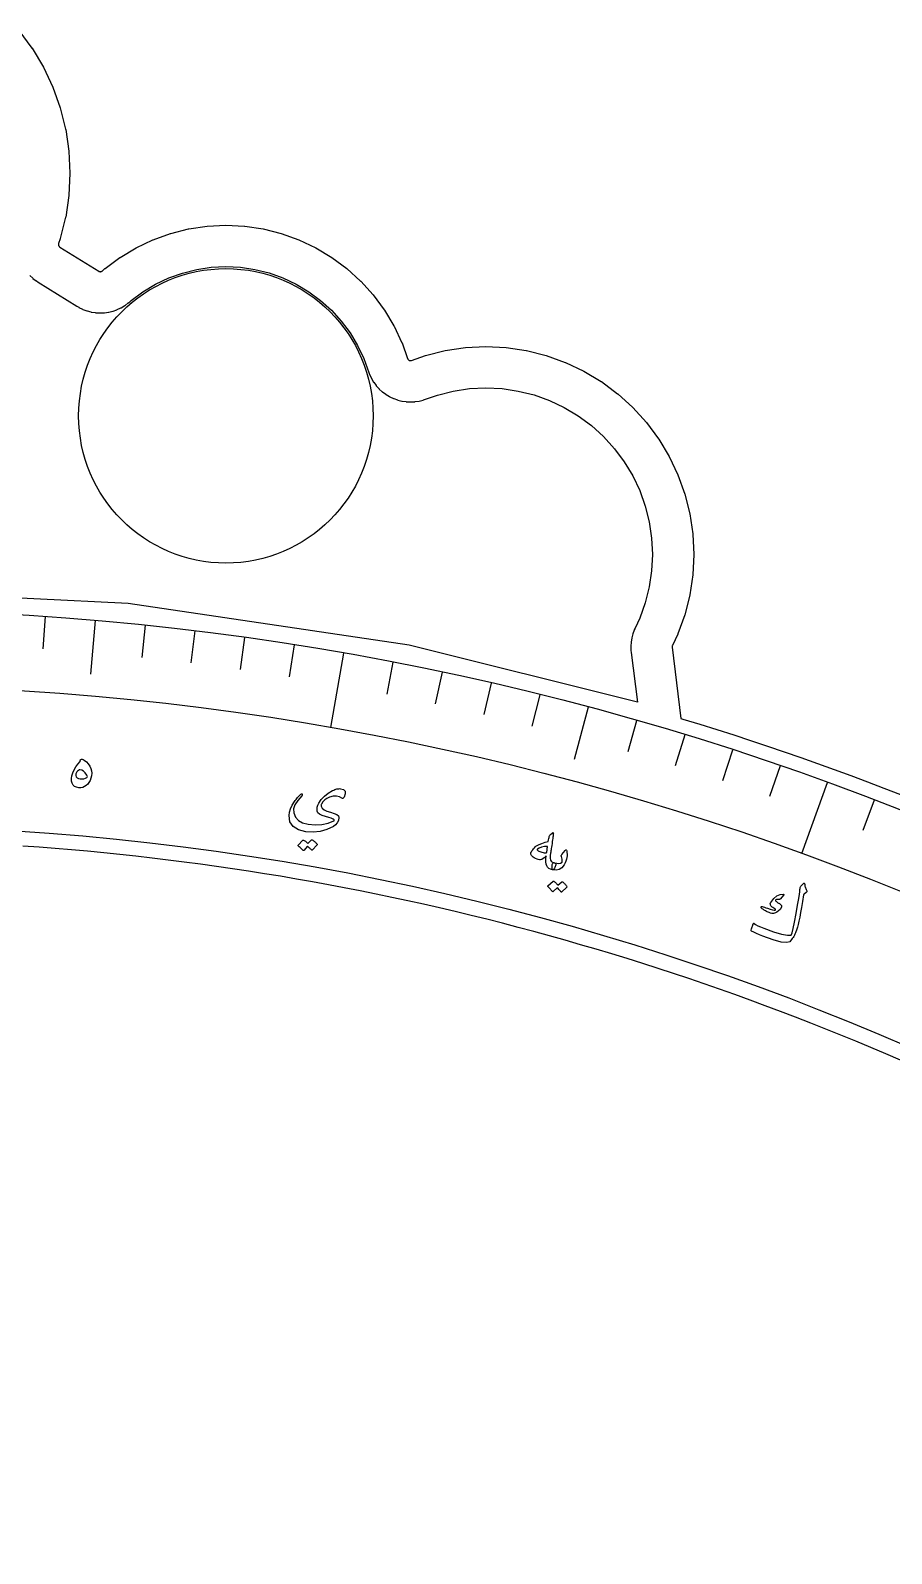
# Model space of a CAD drawing. Header units: millimetres. Extents: x -280 to 280, y -280 to 343.
# Drawn here: x 18 to 101.5, y 187 to 334.7 of the extents above; entities that cross this region are included whole.
import ezdxf

# ---------------------------------------------------------------- set-up
doc = ezdxf.new("R2010")
doc.units = ezdxf.units.MM
for name, color, linetype in [('CUT_INNER', 6, 'Continuous'), ('CUT_OUTER', 1, 'Continuous'), ('ENGRAVE', 7, 'Continuous'), ('ENGRAVE_FINE', 8, 'Continuous'), ('TEXT', 5, 'Continuous')]:
    doc.layers.add(name, color=color, linetype=linetype)

msp = doc.modelspace()

# ---------------------------------------------------------------- linework, layer by layer
at = {"layer": 'CUT_INNER'}
msp.add_lwpolyline([(102.3837, 234.8532), (100.9408, 235.477), (99.494, 236.0919), (98.0435, 236.6979), (96.5893, 237.2951), (95.1315, 237.8833), (93.6701, 238.4625), (92.2051, 239.0328), (90.7367, 239.594), (89.2649, 240.1463), (87.7897, 240.6895), (86.3112, 241.2236), (84.8294, 241.7486), (83.3445, 242.2646), (81.8564, 242.7714), (80.3653, 243.2691), (78.8711, 243.7577), (77.3739, 244.237), (75.8739, 244.7072), (74.3709, 245.1681), (72.8652, 245.6198), (71.3567, 246.0623), (69.8456, 246.4955), (68.3318, 246.9194), (66.8155, 247.3341), (65.2966, 247.7394), (63.7753, 248.1354), (62.2515, 248.522), (60.7254, 248.8993), (59.1971, 249.2672), (57.6665, 249.6257), (56.1337, 249.9749), (54.5989, 250.3146), (53.0619, 250.6449), (51.523, 250.9658), (49.9821, 251.2772), (48.4394, 251.5791), (46.8948, 251.8716), (45.3485, 252.1546), (43.8004, 252.4281), (42.2507, 252.6921), (40.6995, 252.9466), (39.1466, 253.1916), (37.5923, 253.427), (36.0366, 253.6529), (34.4796, 253.8693), (32.9212, 254.076), (31.3616, 254.2733), (29.8008, 254.4609), (28.2389, 254.639), (26.676, 254.8074), (25.112, 254.9663), (23.5471, 255.1156), (21.9813, 255.2553), (20.4146, 255.3854), (18.8472, 255.5058), (17.2791, 255.6166)], dxfattribs=at)
msp.add_circle((36.96, 297.343), 14.28, dxfattribs=at)
at = {"layer": 'CUT_OUTER'}
msp.add_lwpolyline([(16.8869, 334.7122), (18.1549, 333.0025), (18.1631, 332.9903), (19.2574, 331.1646), (19.2643, 331.1516), (20.1744, 329.2274), (20.18, 329.2138), (20.8971, 327.2097), (20.9014, 327.1956), (21.4186, 325.1309), (21.4214, 325.1165), (21.7338, 323.011), (21.7352, 322.9963), (21.8396, 320.8703), (21.8396, 320.8556), (21.7352, 318.7296), (21.7338, 318.715), (21.4214, 316.6095), (21.4186, 316.5951), (20.9014, 314.5303), (20.8971, 314.5162), (20.7352, 314.0637), (20.7267, 314.0359), (20.721, 314.0074), (20.7181, 313.9784), (20.7179, 313.9494), (20.7206, 313.9204), (20.7261, 313.8918), (20.7344, 313.8639), (20.7452, 313.837), (20.7587, 313.8112), (20.7746, 313.7868), (20.7928, 313.7641), (20.813, 313.7433), (20.8352, 313.7245), (20.8592, 313.7079), (24.623, 311.366), (24.649, 311.3515), (24.6764, 311.3397), (24.7048, 311.3307), (24.734, 311.3245), (24.7637, 311.3213), (24.7935, 311.321), (24.8232, 311.3237), (24.8525, 311.3293), (24.8811, 311.3378), (24.9087, 311.3491), (24.935, 311.363), (24.9599, 311.3796), (24.9829, 311.3985), (25.231, 311.6233), (25.2423, 311.6326), (26.6871, 312.7041), (26.6994, 312.7123), (28.2423, 313.6371), (28.2552, 313.644), (29.8814, 314.4131), (29.8949, 314.4188), (31.5886, 315.0248), (31.6027, 315.029), (33.3476, 315.4661), (33.362, 315.469), (35.1414, 315.7329), (35.156, 315.7344), (36.9526, 315.8226), (36.9674, 315.8226), (38.764, 315.7344), (38.7786, 315.7329), (40.558, 315.469), (40.5724, 315.4661), (42.3173, 315.029), (42.3314, 315.0248), (44.0251, 314.4188), (44.0386, 314.4131), (45.6648, 313.644), (45.6777, 313.6371), (47.2206, 312.7123), (47.2329, 312.7041), (48.6777, 311.6326), (48.689, 311.6233), (50.0219, 310.4153), (50.0323, 310.4049), (51.2403, 309.072), (51.2496, 309.0606), (52.3212, 307.6158), (52.3293, 307.6036), (53.2541, 306.0607), (53.2611, 306.0477), (54.0301, 304.4216), (54.0358, 304.408), (54.5774, 302.8943), (54.5886, 302.8671), (54.6025, 302.8412), (54.6189, 302.8167), (54.6376, 302.7939), (54.6584, 302.7731), (54.6811, 302.7544), (54.7056, 302.7381), (54.7316, 302.7242), (54.7588, 302.7129), (54.787, 302.7044), (54.8158, 302.6987), (54.8451, 302.6958), (54.8746, 302.6958), (54.9039, 302.6987), (54.9327, 302.7044), (54.9609, 302.7129), (56.3009, 303.1924), (56.315, 303.1967), (58.2198, 303.6738), (58.2343, 303.6767), (60.1767, 303.9648), (60.1913, 303.9663), (62.1526, 304.0626), (62.1674, 304.0626), (64.1287, 303.9663), (64.1433, 303.9648), (66.0857, 303.6767), (66.1002, 303.6738), (68.005, 303.1967), (68.0191, 303.1924), (69.868, 302.5309), (69.8816, 302.5252), (71.6567, 301.6857), (71.6697, 301.6787), (73.354, 300.6692), (73.3662, 300.661), (74.9435, 299.4913), (74.9548, 299.4819), (76.4098, 298.1632), (76.4202, 298.1528), (77.7389, 296.6978), (77.7483, 296.6864), (78.918, 295.1092), (78.9262, 295.097), (79.9357, 293.4127), (79.9427, 293.3997), (80.7823, 291.6245), (80.7879, 291.6109), (81.4494, 289.762), (81.4537, 289.748), (81.9308, 287.8431), (81.9337, 287.8287), (82.2218, 285.8863), (82.2233, 285.8716), (82.3196, 283.9103), (82.3196, 283.8956), (82.2233, 281.9343), (82.2218, 281.9197), (81.9337, 279.9772), (81.9308, 279.9628), (81.4537, 278.058), (81.4494, 278.0439), (80.7879, 276.195), (80.7823, 276.1814), (80.2524, 275.0611), (80.2415, 275.035), (80.2332, 275.008), (80.2274, 274.9803), (80.2242, 274.9522), (80.2237, 274.9239), (80.2259, 274.8956), (81.0878, 268.0009), (81.2797, 267.9433), (82.9222, 267.4395), (84.5617, 266.9257), (86.1979, 266.4018), (87.8309, 265.8679), (89.4606, 265.324), (91.0869, 264.7701), (92.7098, 264.2062), (94.3292, 263.6323), (95.945, 263.0486), (97.5572, 262.4549), (99.1658, 261.8514), (100.7706, 261.238), (102.3716, 260.6147)], dxfattribs=at)
at = {"layer": 'ENGRAVE'}
for points in [[(17.9462, 310.9538), (18.2298, 310.6893), (18.252, 310.6705), (18.5599, 310.4347), (18.5838, 310.4181), (18.746, 310.3117), (22.5098, 307.9698), (22.6812, 307.869), (22.7073, 307.8545), (23.0641, 307.679), (23.0915, 307.6671), (23.4639, 307.5279), (23.4924, 307.5189), (23.8768, 307.4173), (23.906, 307.4112), (24.2987, 307.3483), (24.3283, 307.345), (24.7253, 307.3215), (24.7551, 307.3212), (25.1524, 307.3371), (25.1821, 307.3398), (25.5759, 307.3951), (25.6052, 307.4007), (25.9916, 307.4949), (26.0201, 307.5034), (26.3952, 307.6354), (26.4228, 307.6467), (26.783, 307.8154), (26.8093, 307.8293), (27.1509, 308.0329), (27.1757, 308.0494), (27.4954, 308.2859), (27.5185, 308.3048), (27.6692, 308.4347), (27.7722, 308.528), (28.9134, 309.3751), (30.1315, 310.1059), (31.4154, 310.7138), (32.7527, 311.1928), (34.1305, 311.5385), (35.5355, 311.7475), (36.9542, 311.8178), (38.373, 311.7487), (39.7782, 311.5408), (41.1563, 311.1962), (42.4939, 310.7182), (43.7783, 310.1113), (44.997, 309.3815), (46.1383, 308.5358), (47.1912, 307.5823), (48.1455, 306.5302), (48.9922, 305.3895), (49.7229, 304.1714), (50.3308, 302.8875), (50.8118, 301.5451), (50.8819, 301.3636), (50.8931, 301.3364), (51.061, 300.9816), (51.0748, 300.9556), (51.2766, 300.6189), (51.293, 300.5944), (51.5268, 300.2791), (51.5455, 300.2564), (51.8091, 299.9655), (51.8299, 299.9447), (52.1208, 299.6811), (52.1436, 299.6624), (52.4589, 299.4286), (52.4833, 299.4122), (52.82, 299.2104), (52.846, 299.1965), (53.2008, 299.0287), (53.228, 299.0174), (53.5976, 298.8852), (53.6258, 298.8766), (54.0066, 298.7813), (54.0355, 298.7755), (54.4238, 298.7179), (54.4531, 298.715), (54.8451, 298.6958), (54.8746, 298.6958), (55.2666, 298.715), (55.2959, 298.7179), (55.6842, 298.7755), (55.7131, 298.7813), (56.0939, 298.8766), (56.1221, 298.8852), (56.3085, 298.9468), (57.4642, 299.3603), (59.0026, 299.7462), (60.5707, 299.9794), (62.1541, 300.0578), (63.7376, 299.9806), (65.3059, 299.7485), (66.8439, 299.3639), (68.3367, 298.8303), (69.7701, 298.153), (71.1302, 297.3385), (72.4039, 296.3946), (73.579, 295.3303), (74.6441, 294.156), (75.589, 292.883), (76.4045, 291.5235), (77.0828, 290.0906), (77.6175, 288.5981), (78.0033, 287.0604), (78.2364, 285.4923), (78.3148, 283.9089), (78.2376, 282.3254), (78.0056, 280.7571), (77.6209, 279.2191), (77.0872, 277.7258), (76.6355, 276.7693), (76.5598, 276.5989), (76.5489, 276.5728), (76.4205, 276.218), (76.4121, 276.191), (76.3176, 275.8257), (76.3119, 275.798), (76.2522, 275.4255), (76.2491, 275.3974), (76.2248, 275.0209), (76.2243, 274.9926), (76.2356, 274.6155), (76.2378, 274.5872), (76.2568, 274.3995), (76.8611, 269.5649), (54.7228, 275.1103), (27.4938, 279.1493), (0, 280.5)], [(24.2791, 277.5119), (23.8228, 272.2959)], [(48.3735, 274.3399), (47.1006, 267.1208)], [(72.0997, 269.0799), (70.7446, 264.0223)], [(95.2772, 261.7721), (92.7701, 254.8837)]]:
    msp.add_lwpolyline(points, dxfattribs=at)
for radius in [278.572, 271.2416, 257.628]:
    msp.add_circle((0, 0), radius, dxfattribs=at)
at = {"layer": 'ENGRAVE_FINE'}
for points in [[(19.4322, 277.8934), (19.2131, 274.7595)], [(29.1187, 277.046), (28.7903, 273.9216)], [(33.9494, 276.4956), (33.5665, 273.3774)], [(38.7697, 275.861), (38.3325, 272.7499)], [(43.5783, 275.1423), (43.0868, 272.0394)], [(53.154, 273.4538), (52.5546, 270.37)], [(57.9184, 272.4845), (57.2652, 269.4116)], [(62.6651, 271.4322), (61.9584, 268.3711)], [(67.3927, 270.2972), (66.6326, 267.2489)], [(76.7848, 267.7806), (75.9189, 264.7607)], [(81.4466, 266.3997), (80.5281, 263.3954)], [(86.0835, 264.9377), (85.1127, 261.9499)], [(90.6942, 263.395), (89.6714, 260.4246)], [(99.8313, 260.0694), (98.7054, 257.1364)]]:
    msp.add_lwpolyline(points, dxfattribs=at)
at = {"layer": 'TEXT'}
for points in [[(22.8893, 264.0172), (22.9591, 264.0421), (23.0355, 264.0418), (23.1187, 264.0164), (23.2085, 263.9657), (23.4272, 263.7902), (23.6076, 263.5962), (23.7496, 263.3839), (23.8533, 263.1534), (23.9179, 262.917), (23.9419, 262.6794), (23.9256, 262.4406), (23.8689, 262.2005), (23.786, 261.9845), (23.6812, 261.7949), (23.5544, 261.6319), (23.4057, 261.4954), (23.2423, 261.3896), (23.0714, 261.3187), (22.893, 261.2828), (22.7069, 261.2819), (22.4671, 261.3203), (22.2761, 261.4054), (22.134, 261.5373), (22.0406, 261.7161), (21.9933, 261.9279), (21.9903, 262.1663), (22.0317, 262.4315), (22.1175, 262.7234), (22.2425, 263.0233), (22.4006, 263.3046), (22.5918, 263.5673), (22.8163, 263.8113), (22.8242, 263.8229), (22.8309, 263.8434), (22.8364, 263.8729), (22.8407, 263.9113), (22.8468, 263.9531), (22.8569, 263.9846), (22.8711, 264.006), (22.8893, 264.0172)], [(23.4833, 262.2747), (23.5196, 262.3127), (23.5287, 262.3649), (23.5106, 262.4314), (23.4653, 262.5121), (23.3022, 262.7252), (23.1385, 262.8792), (22.9743, 262.9742), (22.8099, 263.0101), (22.7296, 263.0028), (22.6528, 262.9667), (22.5795, 262.9018), (22.5095, 262.808), (22.4512, 262.7054), (22.4125, 262.6139), (22.3933, 262.5335), (22.3938, 262.4642), (22.4375, 262.3333), (22.5232, 262.2351), (22.6508, 262.1695), (22.8203, 262.1367), (23.0105, 262.1323), (23.1844, 262.1539), (23.342, 262.2013), (23.4833, 262.2747)], [(48.2002, 260.2847), (47.9655, 260.4141), (47.6869, 260.4687), (47.3648, 260.4484), (46.9993, 260.353), (46.7586, 260.2422), (46.5486, 260.0959), (46.3693, 259.9141), (46.2208, 259.697), (46.2018, 259.6516), (46.1921, 259.6026), (46.1916, 259.55), (46.2005, 259.4938), (46.2933, 259.3072), (46.4759, 259.1462), (46.7481, 259.0107), (47.11, 258.9004), (47.4677, 258.7947), (47.7196, 258.6752), (47.8656, 258.5422), (47.9059, 258.3959), (47.861, 258.1135), (47.7596, 257.8735), (47.6019, 257.6757), (47.388, 257.52), (46.7479, 257.2326), (46.0907, 257.0533), (45.4156, 256.9821), (44.7219, 257.0188), (43.989, 257.1988), (43.4718, 257.5191), (43.17, 257.9807), (43.0837, 258.5846), (43.1256, 258.9012), (43.2277, 259.2354), (43.3903, 259.5874), (43.6137, 259.9569), (43.6869, 260.0578), (43.7609, 260.1545), (43.8358, 260.2471), (43.9115, 260.3356), (43.9887, 260.4204), (44.0678, 260.5018), (44.1488, 260.5799), (44.2319, 260.6547), (44.2747, 260.6842), (44.31, 260.6931), (44.3379, 260.6814), (44.3582, 260.6491), (44.3663, 260.612), (44.3638, 260.5767), (44.3506, 260.5432), (44.3269, 260.5115), (43.9225, 260.0538), (43.6568, 259.6241), (43.529, 259.2227), (43.5385, 258.8499), (43.6998, 258.4316), (43.9847, 258.1072), (44.3934, 257.8763), (44.926, 257.7384), (45.6277, 257.6722), (46.2764, 257.7042), (46.8726, 257.8347), (47.4168, 258.0641), (47.451, 258.0857), (47.467, 258.1106), (47.4647, 258.1389), (47.4443, 258.1705), (47.3506, 258.2395), (47.1796, 258.3146), (46.9315, 258.3956), (46.6062, 258.4823), (46.2775, 258.5841), (46.0348, 258.708), (45.8781, 258.8541), (45.8074, 259.0227), (45.7937, 259.2085), (45.8141, 259.3973), (45.8688, 259.5889), (45.9578, 259.7834), (46.201, 260.1534), (46.5056, 260.4794), (46.8718, 260.7614), (47.2999, 260.9989), (47.4122, 261.0532), (47.52, 261.0982), (47.6231, 261.1342), (47.7215, 261.161), (47.815, 261.1792), (47.903, 261.1895), (47.9855, 261.1917), (48.0626, 261.186), (48.3529, 261.1041), (48.5101, 260.942), (48.5342, 260.7), (48.4253, 260.3783), (48.3731, 260.2959), (48.3181, 260.2528), (48.2605, 260.2491), (48.2002, 260.2847)], [(45.2502, 256.2265), (45.2614, 256.2345), (45.2757, 256.2379), (45.2932, 256.2368), (45.3138, 256.2312), (45.3836, 256.1895), (45.4505, 256.1453), (45.5144, 256.0987), (45.5755, 256.0495), (45.6341, 255.9974), (45.6905, 255.9416), (45.7448, 255.8821), (45.7969, 255.8191), (45.8059, 255.8011), (45.8081, 255.7833), (45.8035, 255.7657), (45.7921, 255.7484), (45.3237, 255.2274), (45.3124, 255.2214), (45.2977, 255.224), (45.2797, 255.2352), (45.2583, 255.2549), (45.2442, 255.272), (45.2207, 255.2963), (45.1877, 255.3278), (45.1452, 255.3664), (45.0928, 255.4126), (45.0301, 255.4672), (44.9572, 255.53), (44.8739, 255.601), (44.5063, 255.1963), (44.4906, 255.1846), (44.4729, 255.1842), (44.4534, 255.1951), (44.4319, 255.2172), (44.4133, 255.2363), (44.3837, 255.2653), (44.3431, 255.3042), (44.2916, 255.3529), (44.2281, 255.4115), (44.1517, 255.4804), (44.0623, 255.5594), (43.9601, 255.6485), (43.9502, 255.6621), (43.947, 255.6746), (43.9504, 255.6859), (43.9604, 255.6961), (44.4298, 256.1952), (44.441, 256.2032), (44.4553, 256.2067), (44.4728, 256.2056), (44.4933, 256.2001), (44.5534, 256.168), (44.6109, 256.1329), (44.6659, 256.0948), (44.7184, 256.0536), (44.7685, 256.0098), (44.8162, 255.9639), (44.8617, 255.916), (44.9047, 255.8659)], [(68.6008, 256.8905), (68.6582, 256.9258), (68.695, 256.922), (68.7111, 256.8792), (68.7066, 256.7974), (68.6993, 256.7491), (68.69, 256.6822), (68.6788, 256.5965), (68.6657, 256.4921), (68.6498, 256.3682), (68.6305, 256.2239), (68.6078, 256.0592), (68.5816, 255.8742), (68.556, 255.6923), (68.5329, 255.5295), (68.5124, 255.3858), (68.4944, 255.2611), (68.4792, 255.156), (68.4667, 255.0709), (68.4571, 255.0059), (68.4503, 254.9608), (68.4151, 254.6748), (68.4133, 254.4457), (68.4448, 254.2735), (68.5098, 254.1582), (68.5634, 254.1057), (68.6335, 254.062), (68.7201, 254.0269), (68.8232, 254.0005), (68.8813, 253.9741), (68.9198, 253.9317), (68.9388, 253.8733), (68.9383, 253.7989), (68.9222, 253.7135), (68.8964, 253.6297), (68.861, 253.5475), (68.8159, 253.467), (68.7681, 253.4008), (68.7227, 253.3543), (68.6796, 253.3274), (68.6389, 253.3202), (68.4425, 253.3754), (68.2825, 253.4571), (68.1589, 253.5654), (68.0716, 253.7003), (68.0156, 253.879), (67.9893, 254.1014), (67.9927, 254.3674), (68.026, 254.6772), (67.8709, 254.5246), (67.7244, 254.4111), (67.5865, 254.3369), (67.457, 254.3019), (67.3599, 254.3029), (67.2504, 254.3222), (67.1287, 254.3599), (66.9946, 254.416), (66.8566, 254.4878), (66.7436, 254.5589), (66.6556, 254.6295), (66.5927, 254.6996), (66.5475, 254.7777), (66.5238, 254.8532), (66.5216, 254.9261), (66.541, 254.9964), (66.5815, 255.0799), (66.6368, 255.1697), (66.7068, 255.2657), (66.7917, 255.3679), (66.883, 255.469), (66.9605, 255.5484), (67.0242, 255.6061), (67.0742, 255.642), (67.334, 255.7742), (67.6101, 255.8896), (67.9024, 255.9885), (68.2109, 256.0705), (68.2396, 256.2184), (68.2659, 256.3456), (68.2897, 256.4522), (68.311, 256.5382), (68.3345, 256.6089), (68.3645, 256.6698), (68.401, 256.7209), (68.4441, 256.7621)], [(68.1411, 255.5948), (67.8411, 255.5738), (67.5772, 255.5197), (67.3494, 255.4325), (67.1578, 255.3124), (67.1421, 255.2933), (67.1374, 255.2732), (67.1435, 255.2524), (67.1606, 255.2307), (67.2307, 255.176), (67.3096, 255.1277), (67.3971, 255.0856), (67.4934, 255.0497), (67.5985, 255.0201), (67.7122, 254.9968), (67.8348, 254.9797), (67.9661, 254.9688), (67.9871, 254.9697), (68.0103, 254.9752), (68.0358, 254.9851), (68.0634, 254.9995), (68.0755, 255.0627), (68.0868, 255.129), (68.0975, 255.1986), (68.1076, 255.2714), (68.117, 255.3474), (68.1257, 255.4267), (68.1337, 255.5091), (68.1411, 255.5948)], [(69.5247, 254.7917), (69.8646, 255.2021), (69.9099, 255.245), (69.9481, 255.2544), (69.9791, 255.2301), (70.003, 255.1723), (70.0319, 255.0109), (70.0439, 254.8474), (70.0391, 254.682), (70.0174, 254.5146), (69.9782, 254.3444), (69.9208, 254.1706), (69.8451, 253.9932), (69.7513, 253.8122), (69.5377, 253.5226), (69.2812, 253.3442), (68.9817, 253.2768), (68.6389, 253.3202), (68.6073, 253.3546), (68.5879, 253.4375), (68.5805, 253.5688), (68.5852, 253.7485), (68.5978, 253.8419), (68.6202, 253.9155), (68.6524, 253.9691), (68.6944, 254.0029), (68.7232, 254.0123), (68.7543, 254.0151), (68.7876, 254.0111), (68.8232, 254.0005), (69.0336, 253.9505), (69.2265, 253.9436), (69.4019, 253.98), (69.5599, 254.0596), (69.568, 254.067), (69.5731, 254.0783), (69.5752, 254.0934), (69.5744, 254.1124), (69.5739, 254.2272), (69.5597, 254.3478), (69.5319, 254.4742), (69.4904, 254.6063), (69.4783, 254.6552), (69.4801, 254.7024), (69.4955, 254.7479), (69.5247, 254.7917)], [(69.523, 252.1612), (69.5349, 252.1681), (69.5496, 252.1701), (69.5669, 252.1674), (69.587, 252.1598), (69.653, 252.1116), (69.7158, 252.0613), (69.7754, 252.0087), (69.832, 251.9539), (69.8857, 251.8964), (69.937, 251.8354), (69.9857, 251.7711), (70.032, 251.7033), (70.0394, 251.6845), (70.0399, 251.6666), (70.0336, 251.6495), (70.0206, 251.6334), (69.5034, 251.1592), (69.4915, 251.1544), (69.4771, 251.1584), (69.4601, 251.1712), (69.4405, 251.1929), (69.428, 251.2113), (69.4068, 251.2378), (69.3767, 251.2722), (69.3377, 251.3147), (69.2896, 251.3658), (69.232, 251.4261), (69.1648, 251.4956), (69.0881, 251.5743), (68.6826, 251.2063), (68.6658, 251.1962), (68.6481, 251.1975), (68.6295, 251.2102), (68.6101, 251.2343), (68.5932, 251.2551), (68.5663, 251.2868), (68.5294, 251.3293), (68.4823, 251.3827), (68.4243, 251.4473), (68.3542, 251.5231), (68.2722, 251.6103), (68.1782, 251.7088), (68.1696, 251.7233), (68.1675, 251.736), (68.172, 251.747), (68.183, 251.7562), (68.6992, 252.2083), (68.7111, 252.2152), (68.7258, 252.2173), (68.7431, 252.2146), (68.7632, 252.2071), (68.8203, 252.1695), (68.8745, 252.1291), (68.926, 252.0858), (68.9747, 252.0398), (69.0208, 251.9914), (69.0643, 251.9412), (69.1052, 251.8891), (69.1437, 251.8351)], [(93.0826, 251.9326), (93.0955, 251.8383), (93.1118, 251.7475), (93.1315, 251.6601), (93.1546, 251.5761), (93.1814, 251.4955), (93.2126, 251.4179), (93.2481, 251.3434), (93.2879, 251.272), (93.2999, 251.2357), (93.2952, 251.2003), (93.274, 251.1659), (93.2361, 251.1325), (93.0203, 250.962), (92.9984, 250.9429), (92.9816, 250.9262), (92.9699, 250.9117), (92.9633, 250.8996), (92.8647, 250.2588), (92.7711, 249.6814), (92.6827, 249.1674), (92.5995, 248.7165), (92.5216, 248.3296), (92.4486, 248.0071), (92.3806, 247.7491), (92.3178, 247.5554), (92.1838, 247.1959), (92.1348, 247.0843), (92.0803, 246.9744), (92.02, 246.866), (91.9542, 246.7592), (91.8822, 246.6541), (91.8037, 246.5509), (91.7186, 246.4497), (91.627, 246.3503), (91.3423, 246.2582), (90.8136, 246.3196), (90.0404, 246.533), (89.0216, 246.8959), (88.7077, 247.0213), (88.4201, 247.1452), (88.1589, 247.2676), (87.9239, 247.3887), (87.9049, 247.4064), (87.8939, 247.4264), (87.891, 247.4487), (87.8961, 247.4734), (87.9296, 247.5887), (87.9608, 247.6934), (87.9898, 247.7875), (88.0166, 247.871), (88.0415, 247.9447), (88.0648, 248.0097), (88.0866, 248.0658), (88.1068, 248.1132), (88.1197, 248.1393), (88.1347, 248.1511), (88.152, 248.1486), (88.1714, 248.1318), (88.325, 248.0185), (88.533, 247.9012), (88.7954, 247.7797), (89.1123, 247.654), (90.0694, 247.308), (90.8337, 247.0799), (91.4063, 246.9715), (91.7877, 246.9841), (91.8702, 247.2076), (91.9757, 247.6306), (92.1036, 248.2529), (92.2535, 249.0748), (92.3965, 249.9002), (92.5015, 250.5256), (92.5691, 250.9509), (92.5998, 251.1759), (92.6063, 251.2381), (92.6124, 251.2964), (92.6181, 251.3506), (92.6234, 251.4008), (92.6281, 251.4466), (92.632, 251.4874), (92.6351, 251.5233), (92.6375, 251.5542), (92.6469, 251.6201), (92.6665, 251.6791), (92.6963, 251.7313), (92.7363, 251.7765), (92.9813, 252.0034), (92.9999, 252.0179), (93.0171, 252.0256), (93.0329, 252.0266), (93.0472, 252.0208), (93.0614, 252.0046), (93.072, 251.9845), (93.0791, 251.9605), (93.0826, 251.9326)], [(91.023, 250.952), (91.0363, 250.9451), (91.0464, 250.9352), (91.0533, 250.9223), (91.057, 250.9064), (91.0556, 250.8939), (91.052, 250.8811), (91.0462, 250.8681), (91.0383, 250.8548), (90.7406, 250.5213), (90.7072, 250.4886), (90.6762, 250.4655), (90.6477, 250.4519), (90.6215, 250.4478), (90.5187, 250.4553), (90.4268, 250.4495), (90.3458, 250.4303), (90.2758, 250.3978), (90.256, 250.3748), (90.2596, 250.3412), (90.2867, 250.2971), (90.3373, 250.2424), (90.3737, 250.2132), (90.4118, 250.1843), (90.4516, 250.1559), (90.4931, 250.1278), (90.5368, 250.1), (90.5832, 250.0723), (90.6322, 250.0447), (90.6839, 250.0171), (90.8438, 249.871), (90.846, 249.6895), (90.6906, 249.4726), (90.378, 249.22), (90.2627, 249.153), (90.157, 249.1064), (90.0609, 249.0803), (89.9742, 249.0747), (89.8859, 249.0873), (89.7697, 249.1214), (89.6258, 249.1769), (89.454, 249.2537), (89.367, 249.2948), (89.2856, 249.3369), (89.2098, 249.3802), (89.1396, 249.4245), (89.0745, 249.4686), (89.014, 249.5109), (88.9581, 249.5517), (88.9068, 249.5907), (88.8782, 249.6232), (88.8608, 249.6549), (88.8545, 249.6857), (88.8594, 249.7156), (88.8744, 249.743), (88.8957, 249.7588), (88.9233, 249.763), (88.9572, 249.7557), (89.0629, 249.7258), (89.1822, 249.6899), (89.3151, 249.6482), (89.4615, 249.6004), (89.7346, 249.5112), (89.9513, 249.4514), (90.1119, 249.421), (90.2162, 249.4202), (90.2314, 249.4246), (90.242, 249.4338), (90.2481, 249.4477), (90.2497, 249.4664), (90.247, 249.4793), (90.2385, 249.4934), (90.2241, 249.5085), (90.2037, 249.5247), (90.0076, 249.6538), (89.927, 249.7119), (89.8621, 249.7727), (89.8127, 249.8363), (89.779, 249.9025), (89.7561, 249.9742), (89.7514, 250.0414), (89.765, 250.1041), (89.7969, 250.1623), (90.0821, 250.53), (90.3815, 250.7842), (90.6952, 250.9249), (91.023, 250.952)]]:
    msp.add_lwpolyline(points, close=True, dxfattribs=at)

doc.saveas('drawing.dxf')
